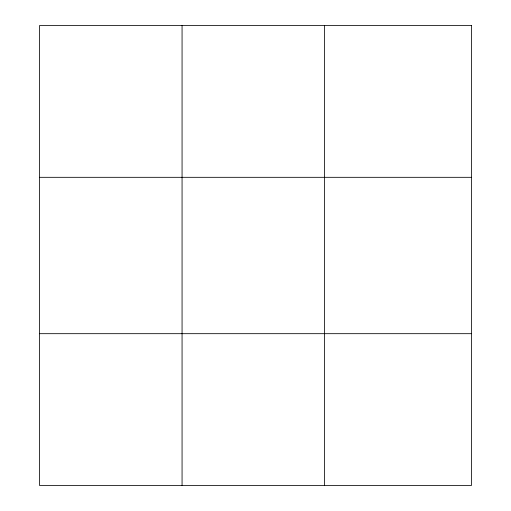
<?xml version="1.0" encoding="UTF-8"?>
<svg xmlns="http://www.w3.org/2000/svg" width="511" height="511" viewBox="0 0 511 511"><rect width="100%" height="100%" fill="white"/><g stroke="black" fill="none" stroke-linecap="round" stroke-linejoin="round"><path stroke-width="0.77" d="M182.063 25.55L182.063 485.45M324.613 25.55L324.613 485.45M39.519 177.317L471.481 177.317M39.519 333.683L471.481 333.683M471.481 25.55L471.481 485.45L39.519 485.45L39.519 25.55L471.481 25.55"/></g></svg>
